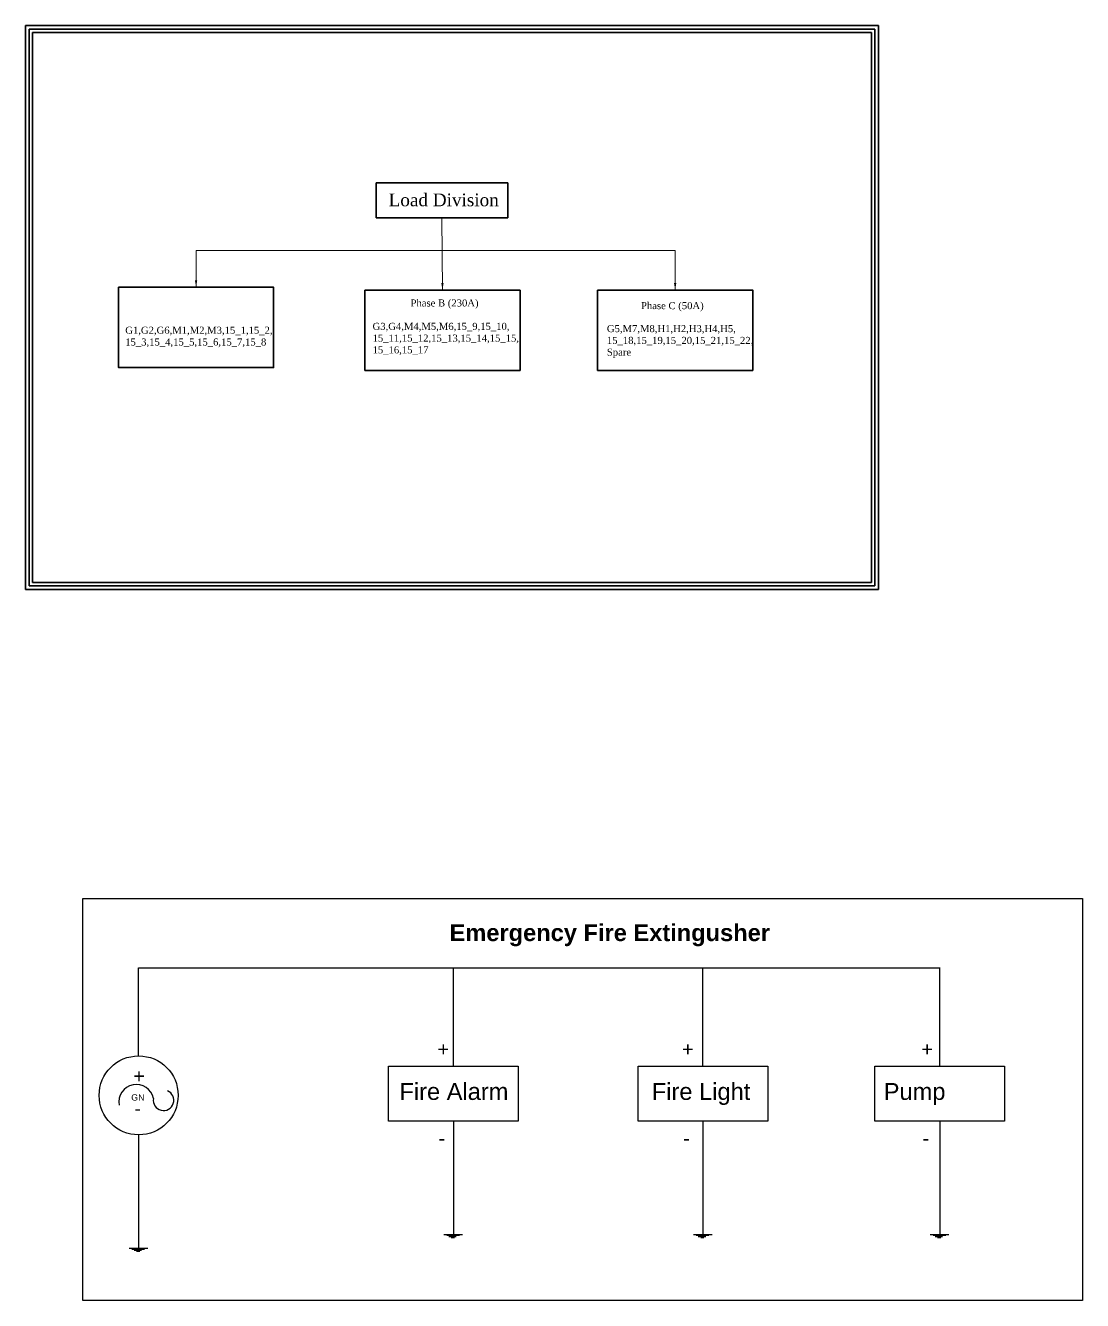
# Model space of a CAD drawing. Header units: inches. Extents: x -412 to 20037, y 548 to 16595.
# Drawn here: x 10897 to 12396, y 6181 to 7989 of the extents above; entities that cross this region are included whole.
import ezdxf

# ---------------------------------------------------------------- set-up
doc = ezdxf.new("R2010")
doc.units = ezdxf.units.IN
doc.header["$MEASUREMENT"] = 0
doc.linetypes.add('ACAD_ISO02W100', pattern=[15, 12, -3])
doc.layers.add('Heavy Load', color=3, linetype='ACAD_ISO02W100')
doc.styles.add('A', font='times.ttf', dxfattribs={"height": 12})
doc.styles.add('Komol Dim', font='ARIALN.TTF')
doc.styles.get("Standard").update_dxf_attribs({"font": 'arial.ttf'})
doc.dimstyles.new('komol Dim', dxfattribs={"dimscale": 0, "dimtxt": 6, "dimasz": 2, "dimexe": 0.5, "dimexo": 0, "dimgap": 0, "dimtad": 2, "dimdec": 1, "dimzin": 3, "dimdsep": 46, "dimlunit": 4, "dimtxsty": 'Komol Dim', "dimblk": 'do.col', "dimcen": 1, "dimdle": 1, "dimclrd": 7, "dimclre": 8, "dimclrt": 256, "dimaunit": 1, "dimadec": 0, "dimazin": 0, "dimtfac": 1, "dimtdec": 1, "dimtofl": 0, "dimtmove": 2, "dimatfit": 3, "dimfxl": 1, "dimtfill": 1, "dimtfillclr": 3, "dimtolj": 1, "dimtzin": 0, "dimlwd": 13, "dimlwe": 13, "dimarcsym": 0})

# ---------------------------------------------------------------- blocks, each defined once
blk = doc.blocks.new('do.col')
at = {"color": 0, "linetype": 'ByBlock', "lineweight": -2}
for p in [(-1, 0), (0, 1), (0, -1), (1, 0)]:
    blk.add_line(p, (0, 0), dxfattribs=at)
at = {"color": 3, "const_width": 0.375}
blk.add_lwpolyline([(-0.1875, 0, 1), (0.1875, 0, 1)], format="xyb", close=True, dxfattribs=at)

msp = doc.modelspace()

# ---------------------------------------------------------------- linework, layer by layer
at = {"color": 7, "lineweight": 30}
for p, q in [((10896.94, 7989.15), (12106.96, 7989.15)), ((10896.94, 7189.15), (10896.94, 7989.15)), ((10901.94, 7984.15), (12101.96, 7984.15)), ((10901.94, 7194.15), (10901.94, 7984.15)), ((10906.94, 7979.15), (12096.96, 7979.15)), ((10906.94, 7199.15), (10906.94, 7979.15)), ((12096.96, 7199.15), (12096.96, 7979.15)), ((12101.96, 7194.15), (12101.96, 7984.15)), ((12106.96, 7189.15), (12106.96, 7989.15)), ((11378.44, 7613.81), (11598.52, 7613.81)), ((11378.44, 7499.99), (11378.44, 7613.81)), ((11598.52, 7613.81), (11598.52, 7499.99)), ((11598.52, 7499.99), (11378.44, 7499.99)), ((11874.51, 7199.15), (10906.94, 7199.15)), ((12096.96, 7199.15), (11874.51, 7199.15)), ((12106.96, 7189.15), (10896.94, 7189.15)), ((12101.96, 7194.15), (10901.94, 7194.15))]:
    msp.add_line(p, q, dxfattribs=at)
at = {"lineweight": 25}
for p, q in [((11057.44, 6527.65), (11057.44, 6652.65)), ((11057.44, 6652.65), (12193.94, 6652.65)), ((11503.94, 6513.15), (11503.94, 6653.15)), ((11857.94, 6513.15), (11857.94, 6653.15)), ((12193.94, 6513.15), (12193.94, 6653.15)), ((11503.94, 6435.15), (11503.94, 6273.65)), ((11857.94, 6435.15), (11857.94, 6273.65)), ((12193.94, 6435.15), (12193.94, 6273.65)), ((11057.44, 6415.65), (11057.44, 6254.15)), ((11490.44, 6274.15), (11516.94, 6274.15)), ((11494.44, 6273.15), (11512.44, 6273.15)), ((11497.44, 6271.65), (11507.94, 6271.65)), ((11500.94, 6270.15), (11505.44, 6270.15)), ((11844.44, 6274.15), (11870.94, 6274.15)), ((11848.44, 6273.15), (11866.44, 6273.15)), ((11851.44, 6271.65), (11861.94, 6271.65)), ((11854.94, 6270.15), (11859.44, 6270.15)), ((12180.44, 6274.15), (12206.94, 6274.15)), ((12184.44, 6273.15), (12202.44, 6273.15)), ((12187.44, 6271.65), (12197.94, 6271.65)), ((12190.94, 6270.15), (12195.44, 6270.15)), ((11043.94, 6254.65), (11070.44, 6254.65)), ((11047.94, 6253.65), (11065.94, 6253.65)), ((11050.94, 6252.15), (11061.44, 6252.15)), ((11054.44, 6250.65), (11058.94, 6250.65))]:
    msp.add_line(p, q, dxfattribs=at)
at = {"color": 7, "lineweight": 30}
for points in [[(11394.44, 7765.88), (11581.03, 7765.88), (11581.03, 7716.49), (11394.44, 7716.49)], [(11028.9, 7617.84), (11248.98, 7617.84), (11248.98, 7504.01), (11028.9, 7504.01)], [(11708.56, 7613.81), (11928.64, 7613.81), (11928.64, 7499.99), (11708.56, 7499.99)]]:
    msp.add_lwpolyline(points, close=True, dxfattribs=at)
at = {"lineweight": 25}
for points in [[(10978.44, 6750.65), (12396.44, 6750.65), (12396.44, 6180.65), (10978.44, 6180.65)], [(11411.94, 6513.15), (11595.94, 6513.15), (11595.94, 6435.15), (11411.94, 6435.15)], [(11765.94, 6513.15), (11949.94, 6513.15), (11949.94, 6435.15), (11765.94, 6435.15)], [(12101.94, 6513.15), (12285.94, 6513.15), (12285.94, 6435.15), (12101.94, 6435.15)]]:
    msp.add_lwpolyline(points, close=True, dxfattribs=at)
msp.add_circle((11057.44, 6471.65), 56, dxfattribs=at)
for centre, radius, start, end in [((11054.2, 6462.31), 24.71, 11.30958, 190.85556), ((11092.81, 6464.7), 14.58, 170.31863, 67.30296)]:
    msp.add_arc(centre, radius, start, end, dxfattribs=at)

# ---------------------------------------------------------------- texts
at = {"color": 7, "lineweight": 30, "attachment_point": 1, "style": 'A'}
for s, width, heights, insert, char_height in [('Load Division ', 186.5902, [0], (11412.08, 7750.8), 18), ('Phase B (230A)', 147.7804, [0], (11443.17, 7600.6), 10), ('Phase C (50A)', 149.824, [0], (11770.09, 7596.8), 10), ('G1,G2,G6,M1,M2,M3,15_1,15_2,\\P15_3,15_4,15_5,15_6,15_7,15_8', 196.4302, [57.76], (11038.44, 7561.88), 10), ('G3,G4,M4,M5,M6,15_9,15_10,\\P15_11,15_12,15_13,15_14,15_15,\\P15_16,15_17', 196.4914, [48.52], (11389.32, 7567.43), 10), ('G5,M7,M8,H1,H2,H3,H4,H5,\\P15_18,15_19,15_20,15_21,15_22,\\PSpare', 196.4914, [48.52], (11721.71, 7564.19), 10)]:
    msp.add_mtext_dynamic_manual_height_columns(s, width=width, gutter_width=60, heights=heights, dxfattribs=dict(at, insert=insert, char_height=char_height))
at = {"lineweight": 25, "attachment_point": 1}
for s, width, heights, insert, char_height in [('{\\fArial|b1|i0|c0|p34;Emergency Fire Extingusher}', 1338, [0], (11498.5, 6714.42), 24), ('Fire Alarm', 202.3801, [0], (11427.44, 6489.15), 24), ('Fire Light', 202.3801, [0], (11785.44, 6489.15), 24), ('Pump', 202.3801, [0], (12114.44, 6489.15), 24), ('GN', 31, [0.0191], (11046.94, 6473.15), 9)]:
    msp.add_mtext_dynamic_manual_height_columns(s, width=width, gutter_width=1, heights=heights, dxfattribs=dict(at, insert=insert, char_height=char_height))
at = {"layer": 'Heavy Load', "lineweight": 25, "char_height": 20, "attachment_point": 1}
for s, width, heights, insert in [('{\\C1;+}', 35, [0], (11481.44, 6547.15)), ('{\\C1;+}', 35, [0], (11828.44, 6547.15)), ('{\\C1;+}', 35, [0], (12167.94, 6547.15)), ('{\\C1;+}', 35, [0], (11049.94, 6509.15)), ('{\\C256;\\c0;-}', 1.5, [0.2], (11051.44, 6463.15)), ('{\\C256;\\c0;-}', 1.5, [0.2], (11482.94, 6420.65)), ('{\\C256;\\c0;-}', 1.5, [0.2], (11829.94, 6420.65)), ('{\\C256;\\c0;-}', 1.5, [0.2], (12169.44, 6420.65))]:
    msp.add_mtext_dynamic_manual_height_columns(s, width=width, gutter_width=1, heights=heights, dxfattribs=dict(at, insert=insert))

# ---------------------------------------------------------------- leaders
at = {"color": 7, "lineweight": 40}
for points in [[(11488.48, 7613.81), (11487.73, 7716.49)], [(11138.94, 7617.84), (11138.94, 7670.12), (11488.07, 7670.12)], [(11818.6, 7613.81), (11818.6, 7670.12), (11488.07, 7670.12)]]:
    msp.add_leader(points, dimstyle='komol Dim', override={"dimscale": 1, "dimasz": 10, "dimtad": 0, "dimfxl": 0, "dimfxlon": 1, "dimarcsym": 1}, dxfattribs=at)

doc.saveas('drawing.dxf')
